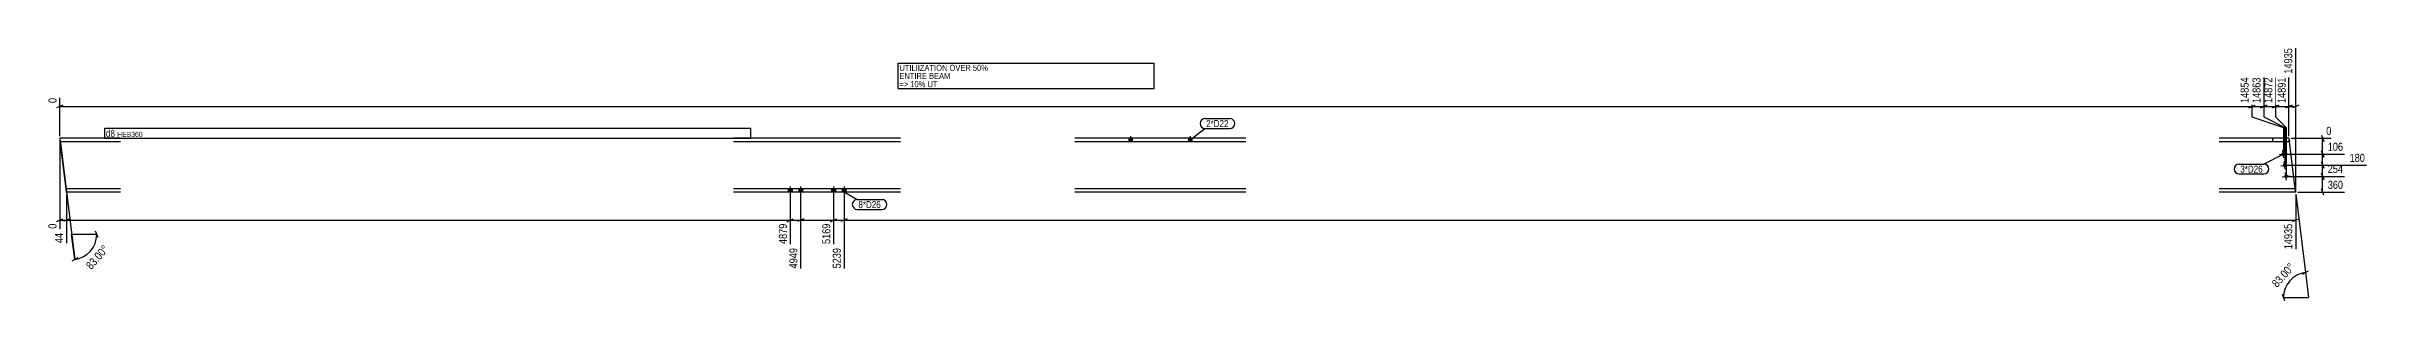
# Model space of a CAD drawing. Header units: millimetres. Extents: x 31 to 39534, y 31 to 1740.
# Drawn here: x 31 to 15530, y 42 to 1740 of the extents above; entities that cross this region are included whole.
import ezdxf

# ---------------------------------------------------------------- set-up
doc = ezdxf.new("R2010")
doc.units = ezdxf.units.MM
doc.linetypes.add('DXK_LINE_DOT2', pattern=[3.9198, 1.9599, -1.9599])
for name, color, linetype in [('MÅLSÆTNING', 7, 'Continuous'), ('STÅL', 7, 'Continuous'), ('TEKST', 7, 'Continuous')]:
    doc.layers.add(name, color=color, linetype=linetype)
doc.styles.add('Arial Narrow', font='ARIALN.TTF', dxfattribs={"height": 0.2})

msp = doc.modelspace()

# ---------------------------------------------------------------- hatches: boundary and pattern name
at = {"layer": 'STÅL', "linetype": 'Continuous'}
for points in [[(7261, 1104), (7283, 1104), (7283, 1127), (7261, 1127)], [(7661, 1104), (7683, 1104), (7683, 1127), (7661, 1127)], [(14961, 1019, -1), (14987, 1023, -1)], [(14970, 945, -1), (14996, 948, -1)], [(4986, 767), (5012, 767), (5012, 789), (4986, 789)], [(4986, 767), (5012, 767), (5012, 789), (4986, 789)], [(5056, 767), (5082, 767), (5082, 789), (5056, 789)], [(5056, 767), (5082, 767), (5082, 789), (5056, 789)], [(5276, 767), (5302, 767), (5302, 789), (5276, 789)], [(5276, 767), (5302, 767), (5302, 789), (5276, 789)], [(5346, 767), (5372, 767), (5372, 789), (5346, 789)], [(5346, 767), (5372, 767), (5372, 789), (5346, 789)], [(14979, 871, -1), (15005, 874, -1)]]:
    msp.add_hatch(color=3, dxfattribs=at).paths.add_polyline_path(points)

# ---------------------------------------------------------------- linework, layer by layer
at = {"layer": 'MÅLSÆTNING', "color": 7, "linetype": 'Continuous'}
for p, q in [((15056, 781), (15056, 1729)), ((120, 1141), (120, 1397)), ((14843, 1533), (14843, 1269)), ((14922, 1533), (14922, 1269)), ((15011, 1141), (15011, 1533)), ((141, 1347), (99, 1330)), ((14764, 1269), (14974, 1199)), ((14764, 1269), (14974, 1199)), ((14822, 1330), (14864, 1347)), ((14843, 1339), (14922, 1339)), ((14843, 1269), (14983, 1199)), ((14843, 1269), (14983, 1199)), ((14943, 1347), (14901, 1330)), ((14922, 1269), (14992, 1199)), ((14922, 1269), (14992, 1199)), ((14990, 1330), (15032, 1347)), ((15032, 1347), (14990, 1330)), ((15011, 1339), (15056, 1339)), ((15077, 1347), (15035, 1330)), ((120, 1113), (120, 522)), ((122, 1113), (220, 317)), ((14974, 1199), (14974, 1035)), ((14974, 1199), (14974, 1035)), ((14983, 1199), (14983, 961)), ((14983, 1199), (14983, 961)), ((14992, 1199), (14992, 886)), ((14992, 1199), (14992, 886)), ((15025, 1127), (15294, 1127)), ((15228, 1148), (15245, 1106)), ((15236, 1021), (15236, 1127)), ((14997, 947), (15529, 947)), ((15245, 1000), (15228, 1042)), ((15228, 968), (15245, 926)), ((15236, 872), (15236, 947)), ((15006, 872), (15383, 872)), ((15006, 872), (15383, 872)), ((15245, 851), (15228, 893)), ((15228, 893), (15245, 851)), ((15245, 746), (15228, 788)), ((15236, 767), (15236, 872)), ((165, 753), (165, 426)), ((165, 753), (165, 426)), ((4999, 709), (4999, 420)), ((5069, 709), (5069, 257)), ((5289, 709), (5289, 420)), ((5359, 709), (5359, 257)), ((5359, 709), (5359, 257)), ((15057, 753), (15122, 230)), ((15070, 767), (15383, 767)), ((99, 571), (141, 588)), ((120, 580), (165, 580)), ((186, 588), (144, 571)), ((186, 588), (144, 571)), ((165, 580), (4999, 580)), ((367, 484), (199, 484)), ((220, 317), (199, 484)), ((376, 463), (359, 505)), ((4978, 571), (5020, 588)), ((5069, 580), (5289, 580)), ((5268, 571), (5310, 588)), ((5380, 588), (5338, 571)), ((5359, 580), (15056, 580)), ((15035, 571), (15077, 588)), ((240, 328), (200, 306)), ((15102, 219), (15141, 241)), ((15122, 230), (15142, 63)), ((14966, 84), (14982, 42)), ((14974, 63), (15142, 63))]:
    msp.add_line(p, q, dxfattribs=at)
for centre, start, end in [((199, 484), 277, 360), ((15142, 63), 96.9998, 180)]:
    msp.add_arc(centre, 168, start, end, dxfattribs=at)
at = {"layer": 'STÅL', "color": 2, "linetype": 'Continuous'}
for p, q in [((525, 1127), (120, 1127)), ((120, 1127), (123, 1104)), ((160, 806), (123, 1104)), ((123, 1104), (525, 1104)), ((5737, 1127), (4621, 1127)), ((4621, 1104), (5737, 1104)), ((8043, 1127), (6901, 1127)), ((6901, 1104), (8043, 1104)), ((15011, 1127), (14544, 1127)), ((14544, 1104), (15014, 1104)), ((14904, 1104), (14904, 1127)), ((15011, 1127), (15014, 1104)), ((15053, 789), (15014, 1104)), ((15014, 1104), (15014, 1104)), ((165, 767), (160, 806)), ((525, 789), (162, 789)), ((5737, 789), (4621, 789)), ((8043, 789), (6901, 789)), ((15053, 789), (14544, 789)), ((15056, 767), (15053, 789)), ((525, 767), (165, 767)), ((5737, 767), (4621, 767)), ((8043, 767), (6901, 767)), ((15056, 767), (14544, 767))]:
    msp.add_line(p, q, dxfattribs=at)
at = {"layer": 'STÅL', "color": 3, "linetype": 'Continuous'}
for p, q in [((7261, 1127), (7261, 1104)), ((7272, 1140), (7272, 1104)), ((7283, 1127), (7283, 1104)), ((7661, 1127), (7661, 1104)), ((7672, 1140), (7672, 1104)), ((7683, 1127), (7683, 1104)), ((14948, 1018), (15000, 1024)), ((14957, 943), (15009, 950)), ((14977, 995), (14971, 1047)), ((14986, 921), (14980, 972)), ((4986, 789), (4986, 767)), ((4986, 789), (4986, 767)), ((4999, 804), (4999, 699)), ((4999, 804), (4999, 699)), ((5012, 789), (5012, 767)), ((5012, 789), (5012, 767)), ((5056, 789), (5056, 767)), ((5056, 789), (5056, 767)), ((5069, 804), (5069, 699)), ((5069, 804), (5069, 699)), ((5082, 789), (5082, 767)), ((5082, 789), (5082, 767)), ((5276, 789), (5276, 767)), ((5276, 789), (5276, 767)), ((5289, 804), (5289, 699)), ((5289, 804), (5289, 699)), ((5302, 789), (5302, 767)), ((5302, 789), (5302, 767)), ((5346, 789), (5346, 767)), ((5346, 789), (5346, 767)), ((5359, 804), (5359, 699)), ((5359, 804), (5359, 699)), ((5372, 789), (5372, 767)), ((5372, 789), (5372, 767)), ((14966, 869), (15018, 875)), ((14995, 846), (14989, 898))]:
    msp.add_line(p, q, dxfattribs=at)
at = {"layer": 'STÅL', "color": 7, "linetype": 'DXK_LINE_DOT2'}
for p, q in [((15014, 1104), (15011, 1127)), ((15014, 1104), (15014, 1104)), ((15014, 1104), (15014, 1104)), ((15053, 789), (15056, 767))]:
    msp.add_line(p, q, dxfattribs=at)

# ---------------------------------------------------------------- wipeouts: each hides what was drawn before it
at = {"color": 0, "linetype": 'Continuous'}
msp.add_wipeout([(7112, 1468), (7112, 1510), (5729, 1510), (5729, 1468)], dxfattribs=at).dxf.layer = 'TEKST'
at = {"color": 0}
msp.add_wipeout([(14836, 897), (14836, 946), (14686, 946), (14686, 897)], dxfattribs=at).dxf.layer = 'TEKST'

# ---------------------------------------------------------------- next in the draw order: wipeouts: each hides what was drawn before it
at = {"color": 0, "linetype": 'Continuous'}
for points, layer in [([(14911, 1544), (14833, 1544), (14833, 1351), (14911, 1351)], 'MÅLSÆTNING'), ([(15306, 1138), (15306, 1216), (15249, 1216), (15249, 1138)], 'MÅLSÆTNING'), ([(15530, 958), (15530, 1036), (15405, 1036), (15405, 958)], 'MÅLSÆTNING'), ([(153, 506), (75, 506), (75, 415), (153, 415)], 'MÅLSÆTNING'), ([(4988, 567), (4910, 567), (4910, 408), (4988, 408)], 'MÅLSÆTNING'), ([(5278, 567), (5200, 567), (5200, 408), (5278, 408)], 'MÅLSÆTNING'), ([(7191, 1523), (7191, 1565), (5729, 1565), (5729, 1523)], 'TEKST')]:
    msp.add_wipeout(points, dxfattribs=at).dxf.layer = layer
at = {"color": 0}
for points, layer in [([(467, 384), (409, 436), (272, 282), (331, 230)], 'MÅLSÆTNING'), ([(15069, 265), (15010, 317), (14874, 163), (14933, 111)], 'MÅLSÆTNING'), ([(7928, 1201), (7928, 1250), (7778, 1250), (7778, 1201)], 'TEKST'), ([(488, 1136), (488, 1185), (429, 1185), (429, 1136)], 'TEKST'), ([(14836, 897), (14836, 946), (14686, 946), (14686, 897)], 'TEKST')]:
    msp.add_wipeout(points, dxfattribs=at).dxf.layer = layer

# ---------------------------------------------------------------- next in the draw order: linework, layer by layer
at = {"layer": 'MÅLSÆTNING', "color": 7, "linetype": 'Continuous'}
for p, q in [((14764, 1533), (14764, 1269)), ((14843, 1533), (14843, 1269)), ((120, 1339), (14764, 1339)), ((14743, 1330), (14785, 1347)), ((14901, 1330), (14943, 1347)), ((14922, 1339), (15011, 1339)), ((14988, 1021), (15383, 1021)), ((4999, 709), (4999, 420)), ((5289, 709), (5289, 420)), ((15056, 753), (15056, 385)), ((4978, 571), (5020, 588)), ((4999, 580), (5069, 580)), ((5090, 588), (5048, 571)), ((5090, 588), (5048, 571)), ((5268, 571), (5310, 588)), ((5289, 580), (5359, 580)), ((5380, 588), (5338, 571))]:
    msp.add_line(p, q, dxfattribs=at)
at = {"layer": 'TEKST', "color": 7, "linetype": 'Continuous'}
for p, q in [((5721, 1460), (7430, 1460)), ((14678, 954), (14844, 954)), ((14974, 1021), (14844, 954)), ((14678, 889), (14844, 889))]:
    msp.add_line(p, q, dxfattribs=at)
for centre, start, end in [((14678, 921), 90, 270), ((14844, 921), 270, 90)]:
    msp.add_arc(centre, 32.9, start, end, dxfattribs=at)

# ---------------------------------------------------------------- next in the draw order: texts
at = {"layer": 'MÅLSÆTNING', "color": 3, "linetype": 'Continuous', "style": 'Arial Narrow'}
for s, p in [('14872', (14900, 1362)), ('4879', (4977, 420)), ('5169', (5267, 420))]:
    msp.add_text(s, height=53.4, rotation=90.0002, dxfattribs=at).set_placement(p)
for s, p in [('0', (15260, 1149)), ('180', (15416, 969))]:
    msp.add_text(s, height=53.4, dxfattribs=at).set_placement(p)
at = {"layer": 'MÅLSÆTNING', "color": 3, "style": 'Arial Narrow'}
for p in [(330, 246), (14932, 126)]:
    msp.add_text('83.00°', height=53.4, rotation=48.5009, dxfattribs=at).set_placement(p)
at = {"layer": 'TEKST', "color": 3, "style": 'Arial Narrow'}
msp.add_text('3*D26', height=46.8, dxfattribs=at).set_placement((14686, 897))

# ---------------------------------------------------------------- next in the draw order: wipeouts: each hides what was drawn before it
at = {"color": 0, "linetype": 'Continuous'}
for points, layer in [([(109, 567), (31, 567), (31, 511), (109, 511)], 'MÅLSÆTNING'), ([(7421, 1577), (7421, 1619), (5729, 1619), (5729, 1577)], 'TEKST')]:
    msp.add_wipeout(points, dxfattribs=at).dxf.layer = layer
at = {"color": 0}
for points in [[(7928, 1201), (7928, 1250), (7778, 1250), (7778, 1201)], [(488, 1136), (488, 1185), (429, 1185), (429, 1136)]]:
    msp.add_wipeout(points, dxfattribs=at).dxf.layer = 'TEKST'

# ---------------------------------------------------------------- next in the draw order: linework, layer by layer
at = {"layer": 'TEKST', "color": 7, "linetype": 'Continuous'}
for p, q in [((5721, 1628), (7430, 1628)), ((5721, 1460), (5721, 1628)), ((7430, 1460), (7430, 1628)), ((7770, 1258), (7936, 1258)), ((420, 1128), (420, 1194)), ((7672, 1115), (7770, 1192)), ((7770, 1192), (7936, 1192))]:
    msp.add_line(p, q, dxfattribs=at)
for centre, start, end in [((7770, 1225), 90, 270), ((7936, 1225), 270, 90)]:
    msp.add_arc(centre, 32.9, start, end, dxfattribs=at)

# ---------------------------------------------------------------- next in the draw order: texts
at = {"layer": 'MÅLSÆTNING', "color": 3, "linetype": 'Continuous', "style": 'Arial Narrow'}
for s, p in [('0', (98, 522)), ('44', (142, 426))]:
    msp.add_text(s, height=53.4, rotation=90.0002, dxfattribs=at).set_placement(p)
at = {"layer": 'TEKST', "color": 3, "linetype": 'Continuous', "style": 'Arial Narrow'}
for s, height, p in [('UTILIIZATION OVER 50%', 40.09, (5729, 1577)), ('ENTIRE BEAM', 40.09, (5729, 1523)), ('=> 10% UT', 40.1, (5729, 1468))]:
    msp.add_text(s, height=height, dxfattribs=at).set_placement(p)
at = {"layer": 'TEKST', "color": 3, "style": 'Arial Narrow'}
msp.add_text('2*D22', height=46.8, dxfattribs=at).set_placement((7778, 1201))

# ---------------------------------------------------------------- next in the draw order: wipeouts: each hides what was drawn before it
at = {"color": 0, "linetype": 'Continuous'}
for points in [[(15044, 1740), (14966, 1740), (14966, 1547), (15044, 1547)], [(109, 1408), (31, 1408), (31, 1351), (109, 1351)], [(14753, 1544), (14674, 1544), (14674, 1351), (14753, 1351)], [(15384, 883), (15384, 962), (15259, 962), (15259, 883)], [(15044, 567), (14966, 567), (14966, 374), (15044, 374)], [(5058, 405), (4980, 405), (4980, 246), (5058, 246)], [(5348, 405), (5270, 405), (5270, 246), (5348, 246)]]:
    msp.add_wipeout(points, dxfattribs=at).dxf.layer = 'MÅLSÆTNING'
at = {"color": 0}
for points in [[(4729, 1136), (4729, 1171), (503, 1171), (503, 1136)], [(5604, 660), (5604, 709), (5455, 709), (5455, 660)]]:
    msp.add_wipeout(points, dxfattribs=at).dxf.layer = 'TEKST'

# ---------------------------------------------------------------- next in the draw order: linework, layer by layer
at = {"layer": 'MÅLSÆTNING', "color": 7, "linetype": 'Continuous'}
for p, q in [((14764, 1533), (14764, 1269)), ((14922, 1533), (14922, 1269)), ((15011, 1141), (15011, 1533)), ((14743, 1330), (14785, 1347)), ((14764, 1339), (14843, 1339)), ((14988, 1021), (15383, 1021)), ((14997, 947), (15529, 947)), ((15228, 1042), (15245, 1000)), ((15236, 947), (15236, 1021)), ((5069, 709), (5069, 257))]:
    msp.add_line(p, q, dxfattribs=at)

# ---------------------------------------------------------------- next in the draw order: texts
at = {"layer": 'MÅLSÆTNING', "color": 3, "linetype": 'Continuous', "style": 'Arial Narrow'}
for s, p in [('14935', (15033, 1558)), ('14854', (14742, 1362)), ('0', (98, 1362)), ('14935', (15033, 385)), ('4949', (5047, 257)), ('5239', (5337, 257))]:
    msp.add_text(s, height=53.4, rotation=90.0002, dxfattribs=at).set_placement(p)

# ---------------------------------------------------------------- next in the draw order: wipeouts: each hides what was drawn before it
at = {"color": 0, "linetype": 'Continuous'}
msp.add_wipeout([(15384, 778), (15384, 856), (15259, 856), (15259, 778)], dxfattribs=at).dxf.layer = 'MÅLSÆTNING'
at = {"color": 0}
for points in [[(4729, 1136), (4729, 1171), (503, 1171), (503, 1136)], [(5604, 660), (5604, 709), (5455, 709), (5455, 660)]]:
    msp.add_wipeout(points, dxfattribs=at).dxf.layer = 'TEKST'

# ---------------------------------------------------------------- next in the draw order: linework, layer by layer
at = {"layer": 'MÅLSÆTNING', "color": 7, "linetype": 'Continuous'}
msp.add_line((15245, 926), (15228, 968), dxfattribs=at)
at = {"layer": 'TEKST', "color": 7, "linetype": 'Continuous'}
for p, q in [((420, 1194), (4737, 1194)), ((420, 1128), (4737, 1128)), ((4737, 1128), (4737, 1194)), ((5359, 768), (5447, 717)), ((5447, 717), (5613, 717)), ((5447, 651), (5613, 651))]:
    msp.add_line(p, q, dxfattribs=at)
for centre, start, end in [((5447, 684), 90, 270), ((5613, 684), 270, 90)]:
    msp.add_arc(centre, 32.9, start, end, dxfattribs=at)

# ---------------------------------------------------------------- next in the draw order: texts
at = {"layer": 'MÅLSÆTNING', "color": 3, "linetype": 'Continuous', "style": 'Arial Narrow'}
for s, p in [('254', (15270, 895)), ('360', (15270, 789))]:
    msp.add_text(s, height=53.4, dxfattribs=at).set_placement(p)
at = {"layer": 'TEKST', "color": 3, "style": 'Arial Narrow'}
for s, height, p in [('d8', 46.8, (429, 1136)), ('HEB360', 33.4, (503, 1136)), ('8*D26', 46.8, (5455, 660))]:
    msp.add_text(s, height=height, dxfattribs=at).set_placement(p)

# ---------------------------------------------------------------- next in the draw order: wipeouts: each hides what was drawn before it
at = {"color": 0, "linetype": 'Continuous'}
msp.add_wipeout([(15000, 1544), (14922, 1544), (14922, 1351), (15000, 1351)], dxfattribs=at).dxf.layer = 'MÅLSÆTNING'

# ---------------------------------------------------------------- next in the draw order: linework, layer by layer
at = {"layer": 'MÅLSÆTNING', "color": 7, "linetype": 'Continuous'}
msp.add_line((14864, 1347), (14822, 1330), dxfattribs=at)

# ---------------------------------------------------------------- next in the draw order: texts
at = {"layer": 'MÅLSÆTNING', "color": 3, "linetype": 'Continuous', "style": 'Arial Narrow'}
msp.add_text('14891', height=53.4, rotation=90.0002, dxfattribs=at).set_placement((14989, 1362))

# ---------------------------------------------------------------- next in the draw order: wipeouts: each hides what was drawn before it
at = {"color": 0, "linetype": 'Continuous'}
msp.add_wipeout([(15384, 1032), (15384, 1111), (15259, 1111), (15259, 1032)], dxfattribs=at).dxf.layer = 'MÅLSÆTNING'

# ---------------------------------------------------------------- next in the draw order: texts
at = {"layer": 'MÅLSÆTNING', "color": 3, "linetype": 'Continuous', "style": 'Arial Narrow'}
msp.add_text('106', height=53.4, dxfattribs=at).set_placement((15270, 1043))

# ---------------------------------------------------------------- next in the draw order: wipeouts: each hides what was drawn before it
at = {"color": 0, "linetype": 'Continuous'}
msp.add_wipeout([(14832, 1544), (14754, 1544), (14754, 1351), (14832, 1351)], dxfattribs=at).dxf.layer = 'MÅLSÆTNING'

# ---------------------------------------------------------------- next in the draw order: texts
at = {"layer": 'MÅLSÆTNING', "color": 3, "linetype": 'Continuous', "style": 'Arial Narrow'}
msp.add_text('14863', height=53.4, rotation=90.0002, dxfattribs=at).set_placement((14821, 1362))

doc.saveas('drawing.dxf')
